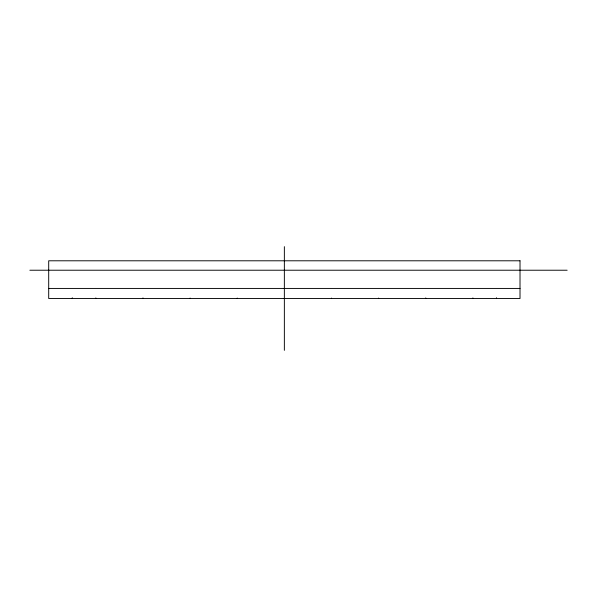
<?xml version="1.0" encoding="UTF-8"?>
<svg xmlns="http://www.w3.org/2000/svg" width="597" height="597" viewBox="0 0 597 597"><rect width="100%" height="100%" fill="white"/><g stroke="black" fill="none" stroke-linecap="round" stroke-linejoin="round"><path stroke-width="0.9" d="M29.85 270.225L567.15 270.225M48.7 288.433L520.017 288.433M496.45 297.746L496.45 298.5M472.884 297.903L472.884 298.5M425.758 297.903L425.758 298.5M378.625 298.06L378.625 298.5M331.492 298.06L331.492 298.5M284.359 246.658L284.359 350.342M237.225 298.06L237.225 298.5M190.1 298.06L190.1 298.5M142.967 297.903L142.967 298.5M95.833 297.903L95.833 298.5M72.267 297.746L72.267 298.5M520.017 260.792L48.7 260.792L48.7 298.5L520.017 298.5L520.017 260.792"/></g></svg>
